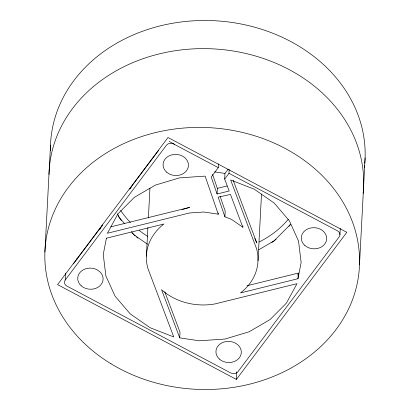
<?xml version="1.0" encoding="UTF-8"?>
<svg xmlns="http://www.w3.org/2000/svg" width="410" height="410" viewBox="0 0 410 410"><rect width="100%" height="100%" fill="white"/><g stroke="black" fill="none" stroke-linecap="round" stroke-linejoin="round"><path stroke-width="0.61" d="M44.905 252.053L50.507 145.125M229.185 169.566L228.99 173.317L337.45 230.83A5.263 4.377 3 0 1 339.162 236.883L238 371.655A5.263 4.377 3 0 1 230.763 372.967L66.948 286.098A5.263 4.377 3 0 1 65.236 280.04L65.6 273.055M77.003 259.346L77.07 258.095M146.385 256.188L147.882 227.596M148.384 218.064L149.947 188.2M179.729 337.855L161.56 289.696A55.862 46.474 3 0 0 215.045 303.918L297.014 283.669L286.421 303.128L270.087 319.539L249.131 331.787L224.977 339.039L199.265 340.802L179.729 337.855L180.021 332.223L164.774 291.797M228.206 169.13L224.962 173.445L224.67 179.073L229.169 191.009L217.064 193.997L211.227 177.043L218.284 167.639L218.484 163.887M217.064 193.997L217.361 188.369L212.564 174.445M218.243 214.189L205.128 176.126L179.421 177.884L155.262 185.141L134.306 197.389L117.977 213.8L107.384 233.254L189.348 213.01L203.852 212.016L218.243 214.189L218.304 212.939M242.899 225.977L242.833 227.227L231.537 219.376L224.916 216.793L225.213 211.165L220.093 196.303M236.391 379.429L346.814 232.321L168.003 137.499L57.584 284.607L236.391 379.429L236.79 371.803M258.013 260.739L261.508 194.022M297.978 278.718L301.14 262.497L298.531 241.049L289.352 220.785L274.234 203.093L254.21 189.174L230.635 179.975L256.537 248.639A55.862 46.474 3 0 1 240.496 292.914L297.978 278.718L298.275 273.091L246.974 285.76M339.941 234.725L340.274 228.37M359.493 264.875L365.095 157.947M297.911 274.946L298.275 273.091M99.917 229.241L100.599 228.17M101.285 227.099L102.649 224.962L73.436 263.881M158.788 150.173L129.57 189.092L131.236 187.185M65.236 280.04L166.398 145.268A5.263 4.377 3 0 1 173.635 143.961L218.284 167.639M224.67 179.073L228.99 173.317M258.777 249.777L274.218 240.752L290.552 224.337A99.03 82.389 3 0 1 288.999 226.335M181.943 209.695L189.645 207.383L110.782 226.863M217.361 188.369L227.043 185.976M214.573 171.877L224.962 173.445M169.166 141.445L174.706 144.381M147.544 244.257L134.29 235.048L131.431 231.696M124.486 223.568L119.177 217.351L117.598 213.871M254.764 238.441L256.834 243.012L233.182 180.318M242.833 227.227L230.456 194.417L218.156 197.169L224.916 216.793M48.995 174.486A157.43 130.974 3 0 1 214.661 48.964A157.43 130.974 3 0 1 363.111 193.417M364.587 165.281A157.43 130.974 3 0 1 364.311 167.71M50.45 150.634A157.43 130.974 3 0 1 212.462 20.638A157.43 130.974 3 0 1 364.762 163.452M276.079 239.281A99.03 82.389 3 0 1 271.825 242.53M137.945 238.164A99.03 82.389 3 0 1 136.55 237.016M135.187 235.842A99.03 82.389 3 0 1 132.107 233.018M121.304 220.513A99.03 82.389 3 0 1 118.172 215.742M288.235 219.365A99.03 82.389 3 0 1 259.304 241.936M147.79 236.478A99.03 82.389 3 0 1 139.328 230.481M130.447 222.492A99.03 82.389 3 0 1 120.663 210.499M106.421 238.21L103.253 254.431L105.867 275.879L115.046 296.138L130.16 313.834L150.188 327.754L173.758 336.953L147.856 268.289A55.862 46.474 3 0 1 163.903 224.009L106.421 238.21M110.936 363.737A157.43 130.974 3 0 0 358.853 273.424A157.43 130.974 3 0 0 136.807 138.226A157.43 130.974 3 0 0 110.936 363.737M304.743 245.354A12.695 10.563 3 0 0 326.135 241.485A12.695 10.563 3 0 0 311.057 227.924A12.695 10.563 3 0 0 304.743 245.354M219.391 359.063A12.695 10.563 3 0 0 240.783 355.193A12.695 10.563 3 0 0 225.71 341.632A12.695 10.563 3 0 0 219.391 359.063M81.18 285.77A12.695 10.563 3 0 0 102.572 281.901A12.695 10.563 3 0 0 87.499 268.34A12.695 10.563 3 0 0 81.18 285.77M166.532 172.062A12.695 10.563 3 0 0 187.923 168.197A12.695 10.563 3 0 0 172.846 154.631A12.695 10.563 3 0 0 166.532 172.062"/></g></svg>
